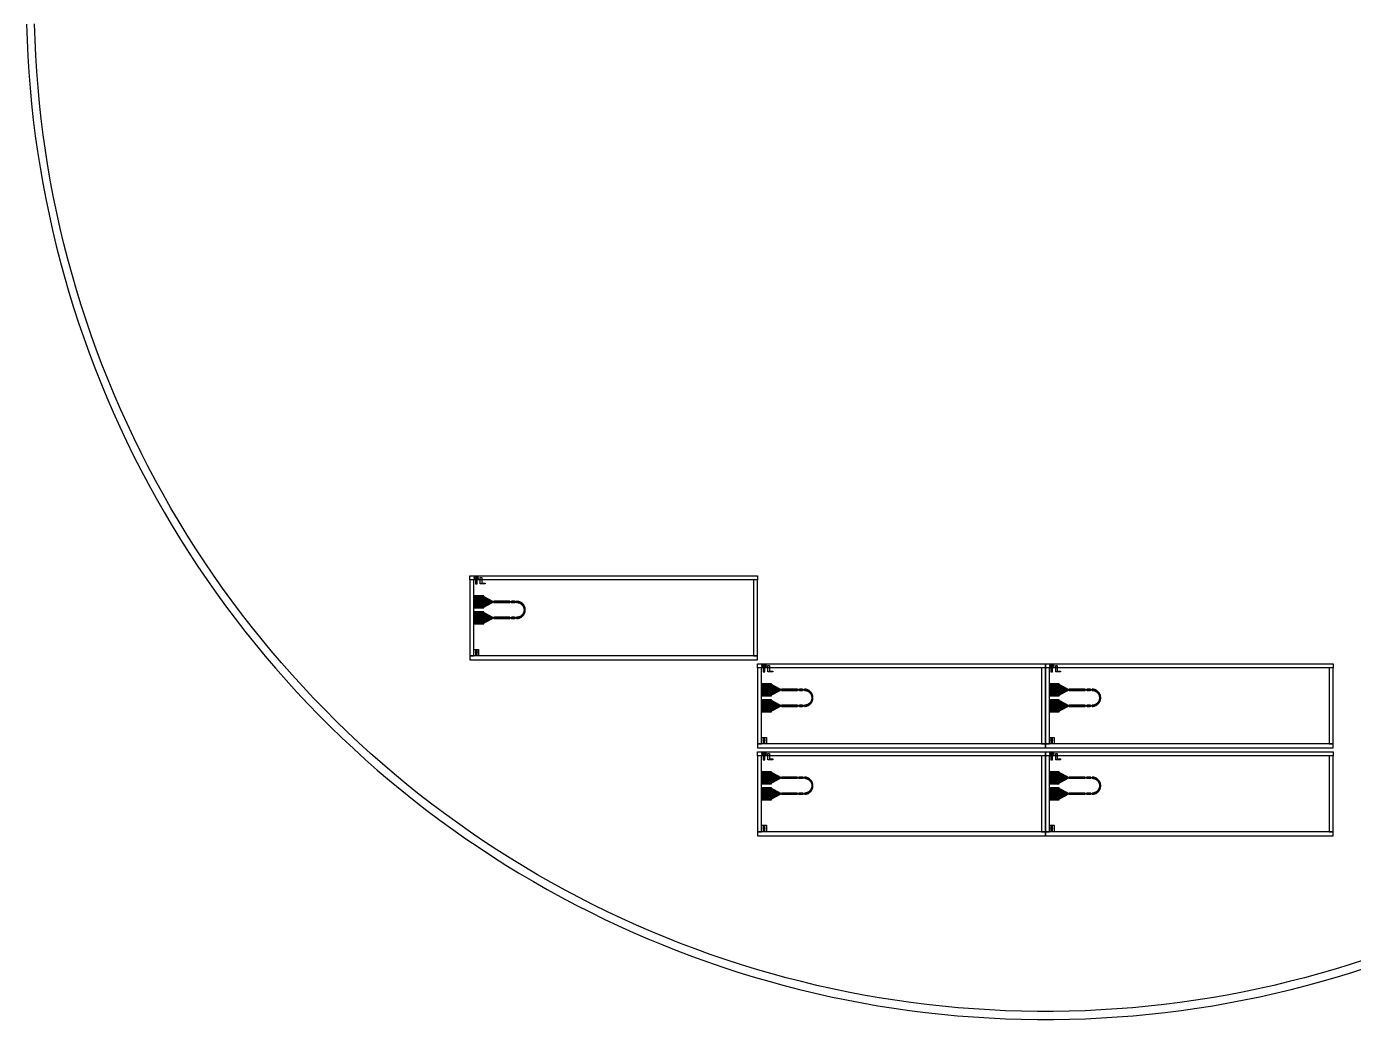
# Model space of a CAD drawing. Extents: x -25499 to 25499, y -25499 to 24195.
# Drawn here: x -25493 to 7710, y -25499 to -652 of the extents above; entities that cross this region are included whole.
import ezdxf

# ---------------------------------------------------------------- set-up
doc = ezdxf.new("R2010")
doc.units = 0
doc.layers.add('GAP', color=1, linetype='continuous')
doc.layers.add('PIN', color=3, linetype='continuous')

# ---------------------------------------------------------------- blocks, each defined once
blk = doc.blocks.new('A')
for points in [[(-100, 2000), (7100, 2000), (7100, 1900), (-100, 1900), (-100, 2000)], [(-100, 0), (0, 0), (0, 1900), (-100, 1900), (-100, 0)], [(7000, 0), (7100, 0), (7100, 1900), (7000, 1900), (7000, 0)], [(-100, -100), (7100, -100), (7100, 0), (-100, 0), (-100, -100)]]:
    blk.add_lwpolyline(points)
blk = doc.blocks.new('AGAP')
for points in [[(75, 1500), (0, 1500), (0, 1200), (75, 1200), (75, 1500)], [(250, 1500), (75, 1500), (75, 1200), (250, 1200), (250, 1500)], [(900, 1365), (500, 1365), (500, 1335), (900, 1335), (900, 1365)], [(1071, 935), (1082, 935), (1094, 936), (1105, 938), (1116, 940), (1128, 943), (1139, 946), (1149, 950), (1160, 954), (1170, 959), (1180, 965), (1190, 971), (1199, 977), (1208, 984), (1217, 992), (1225, 1000), (1233, 1008), (1240, 1017), (1247, 1026), (1253, 1036), (1259, 1046), (1264, 1056), (1269, 1066), (1273, 1077), (1277, 1088), (1280, 1099), (1282, 1110), (1284, 1121), (1285, 1133), (1286, 1144), (1286, 1156), (1285, 1167), (1284, 1179), (1282, 1190), (1280, 1201), (1277, 1212), (1273, 1223), (1269, 1234), (1264, 1244), (1259, 1254), (1253, 1264), (1247, 1274), (1240, 1283), (1233, 1292), (1225, 1300), (1217, 1308), (1208, 1316), (1199, 1323), (1190, 1329), (1180, 1335), (1170, 1341), (1160, 1346), (1149, 1350), (1139, 1354), (1128, 1357), (1116, 1360), (1105, 1362), (1094, 1364), (1082, 1365), (1071, 1365), (1071, 1350), (1082, 1350), (1092, 1349), (1103, 1347), (1113, 1345), (1124, 1343), (1134, 1340), (1144, 1336), (1154, 1332), (1163, 1327), (1173, 1322), (1182, 1317), (1190, 1311), (1199, 1304), (1207, 1297), (1214, 1290), (1222, 1282), (1228, 1274), (1235, 1265), (1241, 1256), (1246, 1247), (1251, 1237), (1255, 1228), (1259, 1218), (1262, 1208), (1265, 1197), (1268, 1187), (1269, 1177), (1270, 1166), (1271, 1155), (1271, 1145), (1270, 1134), (1269, 1123), (1268, 1113), (1265, 1103), (1262, 1092), (1259, 1082), (1255, 1072), (1251, 1063), (1246, 1053), (1241, 1044), (1235, 1035), (1228, 1026), (1222, 1018), (1214, 1010), (1207, 1003), (1199, 996), (1190, 989), (1182, 983), (1173, 978), (1163, 973), (1154, 968), (1144, 964), (1134, 960), (1124, 957), (1113, 955), (1103, 953), (1092, 951), (1082, 950), (1071, 950), (1071, 935)], [(1071, 950), (1082, 950), (1092, 951), (1103, 953), (1113, 955), (1124, 957), (1134, 960), (1144, 964), (1154, 968), (1163, 973), (1173, 978), (1182, 983), (1190, 989), (1199, 996), (1207, 1003), (1214, 1010), (1222, 1018), (1228, 1026), (1235, 1035), (1241, 1044), (1246, 1053), (1251, 1063), (1255, 1072), (1259, 1082), (1262, 1092), (1265, 1103), (1268, 1113), (1269, 1123), (1270, 1134), (1271, 1145), (1271, 1155), (1270, 1166), (1269, 1177), (1268, 1187), (1265, 1197), (1262, 1208), (1259, 1218), (1255, 1228), (1251, 1237), (1246, 1247), (1241, 1256), (1235, 1265), (1228, 1274), (1222, 1282), (1214, 1290), (1207, 1297), (1199, 1304), (1190, 1311), (1182, 1317), (1173, 1322), (1163, 1327), (1154, 1332), (1144, 1336), (1134, 1340), (1124, 1343), (1113, 1345), (1103, 1347), (1092, 1349), (1082, 1350), (1071, 1350), (1071, 1335), (1081, 1335), (1091, 1334), (1100, 1333), (1110, 1331), (1120, 1328), (1129, 1326), (1138, 1322), (1147, 1318), (1156, 1314), (1165, 1309), (1173, 1304), (1181, 1299), (1189, 1292), (1196, 1286), (1204, 1279), (1210, 1272), (1217, 1264), (1222, 1256), (1228, 1248), (1233, 1240), (1237, 1231), (1241, 1222), (1245, 1213), (1248, 1203), (1251, 1194), (1253, 1184), (1254, 1175), (1255, 1165), (1256, 1155), (1256, 1145), (1255, 1135), (1254, 1125), (1253, 1116), (1251, 1106), (1248, 1097), (1245, 1087), (1241, 1078), (1237, 1069), (1233, 1060), (1228, 1052), (1222, 1044), (1217, 1036), (1210, 1028), (1204, 1021), (1196, 1014), (1189, 1008), (1181, 1001), (1173, 996), (1165, 991), (1156, 986), (1147, 982), (1138, 978), (1129, 974), (1120, 972), (1110, 969), (1100, 967), (1091, 966), (1081, 965), (1071, 965), (1071, 950)], [(0, 800), (75, 800), (75, 1100), (0, 1100), (0, 800)], [(75, 800), (250, 800), (250, 1100), (75, 1100), (75, 800)], [(500, 935), (900, 935), (900, 965), (500, 965), (500, 935)]]:
    blk.add_lwpolyline(points)
for points in [[(75, 1500), (0, 1500), (75, 1200), (0, 1200)], [(250, 1500), (75, 1500), (250, 1200), (75, 1200)], [(500, 1350), (250, 1350), (500, 1365), (250, 1500)], [(500, 1350), (250, 1350), (500, 1335), (250, 1200)], [(900, 1365), (500, 1365), (900, 1335), (500, 1335)], [(950, 1350), (900, 1350), (950, 1386), (900, 1365)], [(950, 1350), (900, 1350), (950, 1314), (900, 1335)], [(1021, 1386), (950, 1386), (1021, 1314), (950, 1314)], [(1071, 1350), (1021, 1350), (1071, 1365), (1021, 1386)], [(1071, 1350), (1021, 1350), (1071, 1335), (1021, 1314)], [(1075, 1350), (1076, 1365), (1071, 1350), (1071, 1365)], [(1075, 1335), (1075, 1350), (1071, 1335), (1071, 1350)], [(1079, 1350), (1080, 1365), (1075, 1350), (1076, 1365)], [(1079, 1335), (1079, 1350), (1075, 1335), (1075, 1350)], [(1084, 1350), (1084, 1365), (1079, 1350), (1080, 1365)], [(1083, 1335), (1084, 1350), (1079, 1335), (1079, 1350)], [(1086, 1334), (1088, 1349), (1083, 1335), (1084, 1350)], [(1088, 1349), (1089, 1364), (1084, 1350), (1084, 1365)], [(1090, 1334), (1092, 1349), (1086, 1334), (1088, 1349)], [(1092, 1349), (1093, 1364), (1088, 1349), (1089, 1364)], [(1094, 1334), (1096, 1348), (1090, 1334), (1092, 1349)], [(1096, 1348), (1098, 1363), (1092, 1349), (1093, 1364)], [(1098, 1333), (1100, 1348), (1094, 1334), (1096, 1348)], [(1100, 1348), (1102, 1363), (1096, 1348), (1098, 1363)], [(1102, 1332), (1104, 1347), (1098, 1333), (1100, 1348)], [(1104, 1347), (1107, 1362), (1100, 1348), (1102, 1363)], [(1106, 1332), (1108, 1346), (1102, 1332), (1104, 1347)], [(1108, 1346), (1111, 1361), (1104, 1347), (1107, 1362)], [(1109, 1331), (1113, 1346), (1106, 1332), (1108, 1346)], [(1113, 1346), (1116, 1360), (1108, 1346), (1111, 1361)], [(1113, 1330), (1117, 1345), (1109, 1331), (1113, 1346)], [(1117, 1345), (1120, 1359), (1113, 1346), (1116, 1360)], [(1117, 1329), (1121, 1344), (1113, 1330), (1117, 1345)], [(1121, 1344), (1124, 1358), (1117, 1345), (1120, 1359)], [(1121, 1328), (1125, 1343), (1117, 1329), (1121, 1344)], [(1125, 1343), (1129, 1357), (1121, 1344), (1124, 1358)], [(1124, 1327), (1129, 1341), (1121, 1328), (1125, 1343)], [(1128, 1326), (1133, 1340), (1124, 1327), (1129, 1341)], [(1129, 1341), (1133, 1356), (1125, 1343), (1129, 1357)], [(1132, 1325), (1137, 1339), (1128, 1326), (1133, 1340)], [(1133, 1340), (1137, 1354), (1129, 1341), (1133, 1356)], [(1135, 1323), (1141, 1337), (1132, 1325), (1137, 1339)], [(1137, 1339), (1142, 1353), (1133, 1340), (1137, 1354)], [(1139, 1322), (1145, 1336), (1135, 1323), (1141, 1337)], [(1141, 1337), (1146, 1352), (1137, 1339), (1142, 1353)], [(1143, 1321), (1149, 1334), (1139, 1322), (1145, 1336)], [(1145, 1336), (1150, 1350), (1141, 1337), (1146, 1352)], [(1146, 1319), (1152, 1333), (1143, 1321), (1149, 1334)], [(1149, 1334), (1154, 1348), (1145, 1336), (1150, 1350)], [(1150, 1317), (1156, 1331), (1146, 1319), (1152, 1333)], [(1152, 1333), (1158, 1346), (1149, 1334), (1154, 1348)], [(1153, 1316), (1160, 1329), (1150, 1317), (1156, 1331)], [(1156, 1331), (1163, 1345), (1152, 1333), (1158, 1346)], [(1157, 1314), (1164, 1327), (1153, 1316), (1160, 1329)], [(1160, 1329), (1167, 1343), (1156, 1331), (1163, 1345)], [(1164, 1327), (1171, 1341), (1160, 1329), (1167, 1343)], [(1167, 1325), (1175, 1338), (1164, 1327), (1171, 1341)], [(1171, 1323), (1178, 1336), (1167, 1325), (1175, 1338)], [(1175, 1321), (1182, 1334), (1171, 1323), (1178, 1336)], [(1178, 1319), (1186, 1332), (1175, 1321), (1182, 1334)], [(1182, 1317), (1190, 1329), (1178, 1319), (1186, 1332)], [(1185, 1314), (1194, 1327), (1182, 1317), (1190, 1329)], [(0, 800), (75, 800), (0, 1100), (75, 1100)], [(75, 800), (250, 800), (75, 1100), (250, 1100)], [(250, 950), (500, 950), (250, 1100), (500, 965)], [(1160, 1312), (1167, 1325), (1157, 1314), (1164, 1327)], [(1163, 1310), (1171, 1323), (1160, 1312), (1167, 1325)], [(1167, 1308), (1175, 1321), (1163, 1310), (1171, 1323)], [(1170, 1306), (1178, 1319), (1167, 1308), (1175, 1321)], [(1173, 1304), (1182, 1317), (1170, 1306), (1178, 1319)], [(1177, 1302), (1185, 1314), (1173, 1304), (1182, 1317)], [(1173, 996), (1182, 983), (1177, 998), (1185, 986)], [(1180, 1300), (1189, 1312), (1177, 1302), (1185, 1314)], [(1177, 998), (1185, 986), (1180, 1000), (1189, 988)], [(1183, 1297), (1192, 1309), (1180, 1300), (1189, 1312)], [(1180, 1000), (1189, 988), (1183, 1003), (1192, 991)], [(1186, 1295), (1195, 1307), (1183, 1297), (1192, 1309)], [(1183, 1003), (1192, 991), (1186, 1005), (1195, 993)], [(1189, 1312), (1197, 1324), (1185, 1314), (1194, 1327)], [(1189, 1293), (1198, 1304), (1186, 1295), (1195, 1307)], [(1186, 1005), (1195, 993), (1189, 1007), (1198, 996)], [(1192, 1309), (1201, 1321), (1189, 1312), (1197, 1324)], [(1192, 1290), (1202, 1301), (1189, 1293), (1198, 1304)], [(1189, 1007), (1198, 996), (1192, 1010), (1202, 999)], [(1195, 1307), (1205, 1318), (1192, 1309), (1201, 1321)], [(1195, 1287), (1205, 1299), (1192, 1290), (1202, 1301)], [(1192, 1010), (1202, 999), (1195, 1013), (1205, 1001)], [(1198, 1304), (1208, 1316), (1195, 1307), (1205, 1318)], [(1198, 1285), (1208, 1296), (1195, 1287), (1205, 1299)], [(1195, 1013), (1205, 1001), (1198, 1015), (1208, 1004)], [(1202, 1301), (1211, 1313), (1198, 1304), (1208, 1316)], [(1200, 1282), (1211, 1293), (1198, 1285), (1208, 1296)], [(1198, 1015), (1208, 1004), (1200, 1018), (1211, 1007)], [(1198, 996), (1208, 984), (1202, 999), (1211, 987)], [(1203, 1279), (1214, 1290), (1200, 1282), (1211, 1293)], [(1200, 1018), (1211, 1007), (1203, 1021), (1214, 1010)], [(1205, 1299), (1215, 1310), (1202, 1301), (1211, 1313)], [(1202, 999), (1211, 987), (1205, 1001), (1215, 990)], [(1206, 1277), (1217, 1287), (1203, 1279), (1214, 1290)], [(1203, 1021), (1214, 1010), (1206, 1023), (1217, 1013)], [(1208, 1296), (1218, 1307), (1205, 1299), (1215, 1310)], [(1205, 1001), (1215, 990), (1208, 1004), (1218, 993)], [(1208, 1274), (1220, 1284), (1206, 1277), (1217, 1287)], [(1206, 1023), (1217, 1013), (1208, 1026), (1220, 1016)], [(1211, 1293), (1221, 1304), (1208, 1296), (1218, 1307)], [(1211, 1271), (1222, 1281), (1208, 1274), (1220, 1284)], [(1208, 1026), (1220, 1016), (1211, 1029), (1222, 1019)], [(1208, 1004), (1218, 993), (1211, 1007), (1221, 996)], [(1214, 1290), (1225, 1300), (1211, 1293), (1221, 1304)], [(1214, 1268), (1225, 1277), (1211, 1271), (1222, 1281)], [(1211, 1029), (1222, 1019), (1214, 1032), (1225, 1023)], [(1211, 1007), (1221, 996), (1214, 1010), (1225, 1000)], [(1217, 1287), (1228, 1297), (1214, 1290), (1225, 1300)], [(1216, 1265), (1228, 1274), (1214, 1268), (1225, 1277)], [(1214, 1032), (1225, 1023), (1216, 1035), (1228, 1026)], [(1214, 1010), (1225, 1000), (1217, 1013), (1228, 1003)], [(1218, 1262), (1230, 1271), (1216, 1265), (1228, 1274)], [(1216, 1035), (1228, 1026), (1218, 1038), (1230, 1029)], [(1220, 1284), (1231, 1294), (1217, 1287), (1228, 1297)], [(1217, 1013), (1228, 1003), (1220, 1016), (1231, 1006)], [(1221, 1259), (1233, 1268), (1218, 1262), (1230, 1271)], [(1218, 1038), (1230, 1029), (1221, 1041), (1233, 1032)], [(1222, 1281), (1234, 1290), (1220, 1284), (1231, 1294)], [(1220, 1016), (1231, 1006), (1222, 1019), (1234, 1010)], [(1223, 1256), (1235, 1264), (1221, 1259), (1233, 1268)], [(1221, 1041), (1233, 1032), (1223, 1044), (1235, 1036)], [(1225, 1277), (1237, 1287), (1222, 1281), (1234, 1290)], [(1222, 1019), (1234, 1010), (1225, 1023), (1237, 1013)], [(1225, 1252), (1238, 1261), (1223, 1256), (1235, 1264)], [(1223, 1044), (1235, 1036), (1225, 1048), (1238, 1039)], [(1228, 1274), (1239, 1284), (1225, 1277), (1237, 1287)], [(1227, 1249), (1240, 1257), (1225, 1252), (1238, 1261)], [(1225, 1048), (1238, 1039), (1227, 1051), (1240, 1043)], [(1225, 1023), (1237, 1013), (1228, 1026), (1239, 1016)], [(1229, 1246), (1242, 1254), (1227, 1249), (1240, 1257)], [(1227, 1051), (1240, 1043), (1229, 1054), (1242, 1046)], [(1230, 1271), (1242, 1280), (1228, 1274), (1239, 1284)], [(1228, 1026), (1239, 1016), (1230, 1029), (1242, 1020)], [(1231, 1242), (1244, 1250), (1229, 1246), (1242, 1254)], [(1229, 1054), (1242, 1046), (1231, 1058), (1244, 1050)], [(1233, 1268), (1245, 1276), (1230, 1271), (1242, 1280)], [(1230, 1029), (1242, 1020), (1233, 1032), (1245, 1024)], [(1233, 1239), (1246, 1246), (1231, 1242), (1244, 1250)], [(1231, 1058), (1244, 1050), (1233, 1061), (1246, 1054)], [(1235, 1264), (1248, 1273), (1233, 1268), (1245, 1276)], [(1235, 1236), (1248, 1243), (1233, 1239), (1246, 1246)], [(1233, 1061), (1246, 1054), (1235, 1064), (1248, 1057)], [(1233, 1032), (1245, 1024), (1235, 1036), (1248, 1027)], [(1238, 1261), (1250, 1269), (1235, 1264), (1248, 1273)], [(1237, 1232), (1250, 1239), (1235, 1236), (1248, 1243)], [(1235, 1064), (1248, 1057), (1237, 1068), (1250, 1061)], [(1235, 1036), (1248, 1027), (1238, 1039), (1250, 1031)], [(1238, 1229), (1252, 1235), (1237, 1232), (1250, 1239)], [(1237, 1068), (1250, 1061), (1238, 1071), (1252, 1065)], [(1240, 1257), (1253, 1265), (1238, 1261), (1250, 1269)], [(1240, 1225), (1254, 1231), (1238, 1229), (1252, 1235)], [(1238, 1071), (1252, 1065), (1240, 1075), (1254, 1069)], [(1238, 1039), (1250, 1031), (1240, 1043), (1253, 1035)], [(1242, 1254), (1255, 1261), (1240, 1257), (1253, 1265)], [(1242, 1222), (1255, 1228), (1240, 1225), (1254, 1231)], [(1240, 1075), (1254, 1069), (1242, 1078), (1255, 1072)], [(1240, 1043), (1253, 1035), (1242, 1046), (1255, 1039)], [(1244, 1250), (1257, 1258), (1242, 1254), (1255, 1261)], [(1243, 1218), (1257, 1224), (1242, 1222), (1255, 1228)], [(1242, 1078), (1255, 1072), (1243, 1082), (1257, 1076)], [(1242, 1046), (1255, 1039), (1244, 1050), (1257, 1042)], [(1244, 1214), (1258, 1220), (1243, 1218), (1257, 1224)], [(1243, 1082), (1257, 1076), (1244, 1086), (1258, 1080)], [(1246, 1246), (1259, 1254), (1244, 1250), (1257, 1258)], [(1246, 1211), (1260, 1216), (1244, 1214), (1258, 1220)], [(1244, 1086), (1258, 1080), (1246, 1089), (1260, 1084)], [(1244, 1050), (1257, 1042), (1246, 1054), (1259, 1046)], [(1248, 1243), (1262, 1250), (1246, 1246), (1259, 1254)], [(1247, 1207), (1261, 1212), (1246, 1211), (1260, 1216)], [(1246, 1089), (1260, 1084), (1247, 1093), (1261, 1088)], [(1246, 1054), (1259, 1046), (1248, 1057), (1262, 1050)], [(1248, 1203), (1262, 1208), (1247, 1207), (1261, 1212)], [(1247, 1093), (1261, 1088), (1248, 1097), (1262, 1092)], [(1250, 1239), (1264, 1246), (1248, 1243), (1262, 1250)], [(1249, 1200), (1264, 1204), (1248, 1203), (1262, 1208)], [(1248, 1097), (1262, 1092), (1249, 1100), (1264, 1096)], [(1248, 1057), (1262, 1050), (1250, 1061), (1264, 1054)], [(1250, 1196), (1265, 1200), (1249, 1200), (1264, 1204)], [(1249, 1100), (1264, 1096), (1250, 1104), (1265, 1100)], [(1252, 1235), (1266, 1242), (1250, 1239), (1264, 1246)], [(1251, 1192), (1266, 1196), (1250, 1196), (1265, 1200)], [(1250, 1104), (1265, 1100), (1251, 1108), (1266, 1104)], [(1250, 1061), (1264, 1054), (1252, 1065), (1266, 1058)], [(1252, 1188), (1267, 1192), (1251, 1192), (1266, 1196)], [(1251, 1108), (1266, 1104), (1252, 1112), (1267, 1108)], [(1254, 1231), (1267, 1237), (1252, 1235), (1266, 1242)], [(1253, 1185), (1267, 1187), (1252, 1188), (1267, 1192)], [(1252, 1112), (1267, 1108), (1253, 1115), (1267, 1113)], [(1252, 1065), (1266, 1058), (1254, 1069), (1267, 1063)], [(1253, 1181), (1268, 1183), (1253, 1185), (1267, 1187)], [(1254, 1177), (1269, 1179), (1253, 1181), (1268, 1183)], [(1253, 1119), (1268, 1117), (1254, 1123), (1269, 1121)], [(1253, 1115), (1267, 1113), (1253, 1119), (1268, 1117)], [(1255, 1228), (1269, 1233), (1254, 1231), (1267, 1237)], [(1255, 1173), (1269, 1175), (1254, 1177), (1269, 1179)], [(1254, 1123), (1269, 1121), (1255, 1127), (1269, 1125)], [(1254, 1069), (1267, 1063), (1255, 1072), (1269, 1067)], [(1257, 1224), (1271, 1229), (1255, 1228), (1269, 1233)], [(1255, 1169), (1270, 1171), (1255, 1173), (1269, 1175)], [(1255, 1165), (1270, 1167), (1255, 1169), (1270, 1171)], [(1256, 1162), (1271, 1163), (1255, 1165), (1270, 1167)], [(1255, 1135), (1270, 1133), (1256, 1138), (1271, 1137)], [(1255, 1131), (1270, 1129), (1255, 1135), (1270, 1133)], [(1255, 1127), (1269, 1125), (1255, 1131), (1270, 1129)], [(1255, 1072), (1269, 1067), (1257, 1076), (1271, 1071)], [(1256, 1158), (1271, 1158), (1256, 1162), (1271, 1163)], [(1256, 1154), (1271, 1154), (1256, 1158), (1271, 1158)], [(1256, 1150), (1271, 1150), (1256, 1154), (1271, 1154)], [(1256, 1146), (1271, 1146), (1256, 1150), (1271, 1150)], [(1256, 1142), (1271, 1142), (1256, 1146), (1271, 1146)], [(1256, 1138), (1271, 1137), (1256, 1142), (1271, 1142)], [(1258, 1220), (1273, 1225), (1257, 1224), (1271, 1229)], [(1257, 1076), (1271, 1071), (1258, 1080), (1273, 1075)], [(1260, 1216), (1274, 1221), (1258, 1220), (1273, 1225)], [(1258, 1080), (1273, 1075), (1260, 1084), (1274, 1079)], [(1261, 1212), (1275, 1216), (1260, 1216), (1274, 1221)], [(1260, 1084), (1274, 1079), (1261, 1088), (1275, 1084)], [(1262, 1208), (1277, 1212), (1261, 1212), (1275, 1216)], [(1261, 1088), (1275, 1084), (1262, 1092), (1277, 1088)], [(1264, 1204), (1278, 1208), (1262, 1208), (1277, 1212)], [(1262, 1092), (1277, 1088), (1264, 1096), (1278, 1092)], [(1265, 1200), (1279, 1203), (1264, 1204), (1278, 1208)], [(1264, 1096), (1278, 1092), (1265, 1100), (1279, 1097)], [(1266, 1196), (1280, 1199), (1265, 1200), (1279, 1203)], [(1265, 1100), (1279, 1097), (1266, 1104), (1280, 1101)], [(1267, 1192), (1281, 1195), (1266, 1196), (1280, 1199)], [(1266, 1104), (1280, 1101), (1267, 1108), (1281, 1105)], [(1267, 1187), (1282, 1190), (1267, 1192), (1281, 1195)], [(1268, 1183), (1283, 1186), (1267, 1187), (1282, 1190)], [(1267, 1113), (1282, 1110), (1268, 1117), (1283, 1114)], [(1267, 1108), (1281, 1105), (1267, 1113), (1282, 1110)], [(1269, 1179), (1284, 1181), (1268, 1183), (1283, 1186)], [(1268, 1117), (1283, 1114), (1269, 1121), (1284, 1119)], [(1269, 1175), (1284, 1177), (1269, 1179), (1284, 1181)], [(1270, 1171), (1285, 1172), (1269, 1175), (1284, 1177)], [(1269, 1125), (1284, 1123), (1270, 1129), (1285, 1128)], [(1269, 1121), (1284, 1119), (1269, 1125), (1284, 1123)], [(1270, 1167), (1285, 1168), (1270, 1171), (1285, 1172)], [(1271, 1163), (1286, 1163), (1270, 1167), (1285, 1168)], [(1270, 1133), (1285, 1132), (1271, 1137), (1286, 1137)], [(1270, 1129), (1285, 1128), (1270, 1133), (1285, 1132)], [(1271, 1158), (1286, 1159), (1271, 1163), (1286, 1163)], [(1271, 1154), (1286, 1155), (1271, 1158), (1286, 1159)], [(1271, 1150), (1286, 1150), (1271, 1154), (1286, 1155)], [(1271, 1146), (1286, 1145), (1271, 1150), (1286, 1150)], [(1271, 1142), (1286, 1141), (1271, 1146), (1286, 1145)], [(1271, 1137), (1286, 1137), (1271, 1142), (1286, 1141)], [(250, 950), (500, 950), (250, 800), (500, 935)], [(500, 935), (900, 935), (500, 965), (900, 965)], [(900, 950), (950, 950), (900, 965), (950, 986)], [(900, 950), (950, 950), (900, 935), (950, 914)], [(950, 914), (1021, 914), (950, 986), (1021, 986)], [(1021, 950), (1071, 950), (1021, 986), (1071, 965)], [(1021, 950), (1071, 950), (1021, 914), (1071, 935)], [(1071, 965), (1071, 950), (1075, 965), (1075, 950)], [(1071, 950), (1071, 935), (1075, 950), (1076, 935)], [(1075, 965), (1075, 950), (1079, 965), (1079, 950)], [(1075, 950), (1076, 935), (1079, 950), (1080, 935)], [(1079, 965), (1079, 950), (1083, 965), (1084, 950)], [(1079, 950), (1080, 935), (1084, 950), (1084, 935)], [(1083, 965), (1084, 950), (1086, 966), (1088, 951)], [(1084, 950), (1084, 935), (1088, 951), (1089, 936)], [(1086, 966), (1088, 951), (1090, 966), (1092, 951)], [(1088, 951), (1089, 936), (1092, 951), (1093, 936)], [(1090, 966), (1092, 951), (1094, 966), (1096, 952)], [(1092, 951), (1093, 936), (1096, 952), (1098, 937)], [(1094, 966), (1096, 952), (1098, 967), (1100, 952)], [(1096, 952), (1098, 937), (1100, 952), (1102, 937)], [(1098, 967), (1100, 952), (1102, 968), (1104, 953)], [(1100, 952), (1102, 937), (1104, 953), (1107, 938)], [(1102, 968), (1104, 953), (1106, 968), (1108, 954)], [(1104, 953), (1107, 938), (1108, 954), (1111, 939)], [(1106, 968), (1108, 954), (1109, 969), (1113, 954)], [(1108, 954), (1111, 939), (1113, 954), (1116, 940)], [(1109, 969), (1113, 954), (1113, 970), (1117, 955)], [(1113, 970), (1117, 955), (1117, 971), (1121, 956)], [(1113, 954), (1116, 940), (1117, 955), (1120, 941)], [(1117, 971), (1121, 956), (1121, 972), (1125, 957)], [(1117, 955), (1120, 941), (1121, 956), (1124, 942)], [(1121, 972), (1125, 957), (1124, 973), (1129, 959)], [(1121, 956), (1124, 942), (1125, 957), (1129, 943)], [(1124, 973), (1129, 959), (1128, 974), (1133, 960)], [(1125, 957), (1129, 943), (1129, 959), (1133, 944)], [(1128, 974), (1133, 960), (1132, 975), (1137, 961)], [(1129, 959), (1133, 944), (1133, 960), (1137, 946)], [(1132, 975), (1137, 961), (1135, 977), (1141, 963)], [(1133, 960), (1137, 946), (1137, 961), (1142, 947)], [(1135, 977), (1141, 963), (1139, 978), (1145, 964)], [(1137, 961), (1142, 947), (1141, 963), (1146, 948)], [(1139, 978), (1145, 964), (1143, 979), (1149, 966)], [(1141, 963), (1146, 948), (1145, 964), (1150, 950)], [(1143, 979), (1149, 966), (1146, 981), (1152, 967)], [(1145, 964), (1150, 950), (1149, 966), (1154, 952)], [(1146, 981), (1152, 967), (1150, 983), (1156, 969)], [(1149, 966), (1154, 952), (1152, 967), (1158, 954)], [(1150, 983), (1156, 969), (1153, 984), (1160, 971)], [(1152, 967), (1158, 954), (1156, 969), (1163, 955)], [(1153, 984), (1160, 971), (1157, 986), (1164, 973)], [(1156, 969), (1163, 955), (1160, 971), (1167, 957)], [(1157, 986), (1164, 973), (1160, 988), (1167, 975)], [(1160, 988), (1167, 975), (1163, 990), (1171, 977)], [(1160, 971), (1167, 957), (1164, 973), (1171, 959)], [(1163, 990), (1171, 977), (1167, 992), (1175, 979)], [(1164, 973), (1171, 959), (1167, 975), (1175, 962)], [(1167, 992), (1175, 979), (1170, 994), (1178, 981)], [(1167, 975), (1175, 962), (1171, 977), (1178, 964)], [(1170, 994), (1178, 981), (1173, 996), (1182, 983)], [(1171, 977), (1178, 964), (1175, 979), (1182, 966)], [(1175, 979), (1182, 966), (1178, 981), (1186, 968)], [(1178, 981), (1186, 968), (1182, 983), (1190, 971)], [(1182, 983), (1190, 971), (1185, 986), (1194, 973)], [(1185, 986), (1194, 973), (1189, 988), (1197, 976)], [(1189, 988), (1197, 976), (1192, 991), (1201, 979)], [(1192, 991), (1201, 979), (1195, 993), (1205, 982)], [(1195, 993), (1205, 982), (1198, 996), (1208, 984)]]:
    blk.add_solid(points)
at = {"layer": 'gap'}
for points in [[(40, 1800), (80, 1800), (80, 1940), (120, 1940), (120, 1960), (0, 1960), (0, 1940), (40, 1940), (40, 1800), (40, 1800)], [(160, 1800), (160, 1960), (200, 1960), (200, 1820), (280, 1820), (280, 1800), (160, 1800), (160, 1800)], [(0, 0), (0, 160), (120, 160), (120, 0), (80, 0), (80, 140), (40, 140), (40, 0), (0, 0)], [(40, 80), (40, 100), (80, 100), (80, 80), (40, 80)]]:
    blk.add_lwpolyline(points, dxfattribs=at)
blk = doc.blocks.new('APIN')
for points in [[(250, 1425), (75, 1425), (75, 1275), (250, 1275), (250, 1425)], [(900, 1355), (500, 1355), (500, 1345), (900, 1345), (900, 1355)], [(1071, 945), (1082, 945), (1093, 946), (1104, 948), (1114, 950), (1125, 952), (1135, 955), (1146, 959), (1156, 963), (1166, 968), (1175, 973), (1184, 979), (1193, 985), (1202, 992), (1210, 999), (1218, 1007), (1225, 1015), (1232, 1023), (1239, 1032), (1245, 1041), (1250, 1051), (1255, 1060), (1260, 1070), (1264, 1080), (1267, 1091), (1270, 1101), (1272, 1112), (1274, 1123), (1275, 1134), (1276, 1145), (1276, 1155), (1275, 1166), (1274, 1177), (1272, 1188), (1270, 1199), (1267, 1209), (1264, 1220), (1260, 1230), (1255, 1240), (1250, 1249), (1245, 1259), (1239, 1268), (1232, 1277), (1225, 1285), (1218, 1293), (1210, 1301), (1202, 1308), (1193, 1315), (1184, 1321), (1175, 1327), (1166, 1332), (1156, 1337), (1146, 1341), (1135, 1345), (1125, 1348), (1114, 1350), (1104, 1352), (1093, 1354), (1082, 1355), (1071, 1355), (1071, 1350), (1082, 1350), (1092, 1349), (1103, 1347), (1113, 1345), (1124, 1343), (1134, 1340), (1144, 1336), (1154, 1332), (1163, 1327), (1173, 1322), (1182, 1317), (1190, 1311), (1199, 1304), (1207, 1297), (1214, 1290), (1222, 1282), (1228, 1274), (1235, 1265), (1241, 1256), (1246, 1247), (1251, 1237), (1255, 1228), (1259, 1218), (1262, 1208), (1265, 1197), (1268, 1187), (1269, 1177), (1270, 1166), (1271, 1155), (1271, 1145), (1270, 1134), (1269, 1123), (1268, 1113), (1265, 1103), (1262, 1092), (1259, 1082), (1255, 1072), (1251, 1063), (1246, 1053), (1241, 1044), (1235, 1035), (1228, 1026), (1222, 1018), (1214, 1010), (1207, 1003), (1199, 996), (1190, 989), (1182, 983), (1173, 978), (1163, 973), (1154, 968), (1144, 964), (1134, 960), (1124, 957), (1113, 955), (1103, 953), (1092, 951), (1082, 950), (1071, 950), (1071, 945)], [(1071, 950), (1082, 950), (1092, 951), (1103, 953), (1113, 955), (1124, 957), (1134, 960), (1144, 964), (1154, 968), (1163, 973), (1173, 978), (1182, 983), (1190, 989), (1199, 996), (1207, 1003), (1214, 1010), (1222, 1018), (1228, 1026), (1235, 1035), (1241, 1044), (1246, 1053), (1251, 1063), (1255, 1072), (1259, 1082), (1262, 1092), (1265, 1103), (1268, 1113), (1269, 1123), (1270, 1134), (1271, 1145), (1271, 1155), (1270, 1166), (1269, 1177), (1268, 1187), (1265, 1197), (1262, 1208), (1259, 1218), (1255, 1228), (1251, 1237), (1246, 1247), (1241, 1256), (1235, 1265), (1228, 1274), (1222, 1282), (1214, 1290), (1207, 1297), (1199, 1304), (1190, 1311), (1182, 1317), (1173, 1322), (1163, 1327), (1154, 1332), (1144, 1336), (1134, 1340), (1124, 1343), (1113, 1345), (1103, 1347), (1092, 1349), (1082, 1350), (1071, 1350), (1071, 1345), (1081, 1345), (1092, 1344), (1102, 1343), (1112, 1341), (1122, 1338), (1132, 1335), (1142, 1332), (1152, 1328), (1161, 1323), (1170, 1318), (1179, 1312), (1187, 1307), (1195, 1300), (1203, 1293), (1211, 1286), (1218, 1278), (1224, 1270), (1231, 1262), (1236, 1253), (1242, 1244), (1246, 1235), (1251, 1226), (1254, 1216), (1258, 1206), (1260, 1196), (1263, 1186), (1264, 1176), (1265, 1166), (1266, 1155), (1266, 1145), (1265, 1134), (1264, 1124), (1263, 1114), (1260, 1104), (1258, 1094), (1254, 1084), (1251, 1074), (1246, 1065), (1242, 1056), (1236, 1047), (1231, 1038), (1224, 1030), (1218, 1022), (1211, 1014), (1203, 1007), (1195, 1000), (1187, 993), (1179, 988), (1170, 982), (1161, 977), (1152, 972), (1142, 968), (1132, 965), (1122, 962), (1112, 959), (1102, 957), (1092, 956), (1081, 955), (1071, 955), (1071, 950)], [(75, 875), (250, 875), (250, 1025), (75, 1025), (75, 875)], [(500, 945), (900, 945), (900, 955), (500, 955), (500, 945)]]:
    blk.add_lwpolyline(points)
for points in [[(250, 1425), (75, 1425), (250, 1275), (75, 1275)], [(500, 1350), (250, 1350), (500, 1355), (250, 1425)], [(500, 1350), (250, 1350), (500, 1345), (250, 1275)], [(900, 1355), (500, 1355), (900, 1345), (500, 1345)], [(950, 1350), (900, 1350), (950, 1362), (900, 1355)], [(950, 1350), (900, 1350), (950, 1338), (900, 1345)], [(1017, 1362), (1017, 1359), (950, 1362), (950, 1359)], [(1017, 1348), (1017, 1345), (950, 1348), (950, 1345)], [(1021, 1355), (1021, 1352), (954, 1355), (954, 1352)], [(1021, 1341), (1021, 1338), (954, 1341), (954, 1338)], [(1071, 1350), (1021, 1350), (1071, 1355), (1021, 1362)], [(1071, 1350), (1021, 1350), (1071, 1345), (1021, 1338)], [(1075, 1350), (1075, 1355), (1071, 1350), (1071, 1355)], [(1075, 1345), (1075, 1350), (1071, 1345), (1071, 1350)], [(1079, 1350), (1080, 1355), (1075, 1350), (1075, 1355)], [(1079, 1345), (1079, 1350), (1075, 1345), (1075, 1350)], [(1084, 1350), (1084, 1355), (1079, 1350), (1080, 1355)], [(1083, 1345), (1084, 1350), (1079, 1345), (1079, 1350)], [(1087, 1344), (1088, 1349), (1083, 1345), (1084, 1350)], [(1088, 1349), (1088, 1354), (1084, 1350), (1084, 1355)], [(1091, 1344), (1092, 1349), (1087, 1344), (1088, 1349)], [(1092, 1349), (1092, 1354), (1088, 1349), (1088, 1354)], [(1095, 1343), (1096, 1348), (1091, 1344), (1092, 1349)], [(1096, 1348), (1097, 1353), (1092, 1349), (1092, 1354)], [(1099, 1343), (1100, 1348), (1095, 1343), (1096, 1348)], [(1100, 1348), (1101, 1353), (1096, 1348), (1097, 1353)], [(1104, 1342), (1104, 1347), (1099, 1343), (1100, 1348)], [(1104, 1347), (1105, 1352), (1100, 1348), (1101, 1353)], [(1108, 1346), (1109, 1351), (1104, 1347), (1105, 1352)], [(1108, 1342), (1108, 1346), (1104, 1342), (1104, 1347)], [(1113, 1346), (1114, 1351), (1108, 1346), (1109, 1351)], [(1112, 1341), (1113, 1346), (1108, 1342), (1108, 1346)], [(1116, 1340), (1117, 1345), (1112, 1341), (1113, 1346)], [(1117, 1345), (1118, 1350), (1113, 1346), (1114, 1351)], [(1119, 1339), (1121, 1344), (1116, 1340), (1117, 1345)], [(1121, 1344), (1122, 1349), (1117, 1345), (1118, 1350)], [(1123, 1338), (1125, 1343), (1119, 1339), (1121, 1344)], [(1125, 1343), (1126, 1347), (1121, 1344), (1122, 1349)], [(1127, 1337), (1129, 1341), (1123, 1338), (1125, 1343)], [(1129, 1341), (1130, 1346), (1125, 1343), (1126, 1347)], [(1131, 1335), (1133, 1340), (1127, 1337), (1129, 1341)], [(1133, 1340), (1134, 1345), (1129, 1341), (1130, 1346)], [(1135, 1334), (1137, 1339), (1131, 1335), (1133, 1340)], [(1137, 1339), (1138, 1344), (1133, 1340), (1134, 1345)], [(1139, 1333), (1141, 1337), (1135, 1334), (1137, 1339)], [(1141, 1337), (1142, 1342), (1137, 1339), (1138, 1344)], [(1143, 1331), (1145, 1336), (1139, 1333), (1141, 1337)], [(1145, 1336), (1146, 1341), (1141, 1337), (1142, 1342)], [(1147, 1330), (1149, 1334), (1143, 1331), (1145, 1336)], [(1149, 1334), (1150, 1339), (1145, 1336), (1146, 1341)], [(1150, 1328), (1152, 1333), (1147, 1330), (1149, 1334)], [(1152, 1333), (1154, 1337), (1149, 1334), (1150, 1339)], [(1154, 1326), (1156, 1331), (1150, 1328), (1152, 1333)], [(1156, 1331), (1158, 1335), (1152, 1333), (1154, 1337)], [(1158, 1325), (1160, 1329), (1154, 1326), (1156, 1331)], [(1160, 1329), (1162, 1334), (1156, 1331), (1158, 1335)], [(1161, 1323), (1164, 1327), (1158, 1325), (1160, 1329)], [(1164, 1327), (1166, 1332), (1160, 1329), (1162, 1334)], [(1167, 1325), (1170, 1330), (1164, 1327), (1166, 1332)], [(1171, 1323), (1174, 1328), (1167, 1325), (1170, 1330)], [(75, 875), (250, 875), (75, 1025), (250, 1025)], [(250, 950), (500, 950), (250, 1025), (500, 955)], [(1165, 1321), (1167, 1325), (1161, 1323), (1164, 1327)], [(1168, 1319), (1171, 1323), (1165, 1321), (1167, 1325)], [(1172, 1317), (1175, 1321), (1168, 1319), (1171, 1323)], [(1175, 1321), (1177, 1325), (1171, 1323), (1174, 1328)], [(1175, 1315), (1178, 1319), (1172, 1317), (1175, 1321)], [(1178, 1319), (1181, 1323), (1175, 1321), (1177, 1325)], [(1179, 1312), (1182, 1317), (1175, 1315), (1178, 1319)], [(1182, 1317), (1184, 1321), (1178, 1319), (1181, 1323)], [(1182, 1310), (1185, 1314), (1179, 1312), (1182, 1317)], [(1185, 1314), (1188, 1318), (1182, 1317), (1184, 1321)], [(1186, 1308), (1189, 1312), (1182, 1310), (1185, 1314)], [(1189, 1312), (1191, 1316), (1185, 1314), (1188, 1318)], [(1189, 1305), (1192, 1309), (1186, 1308), (1189, 1312)], [(1192, 1309), (1195, 1313), (1189, 1312), (1191, 1316)], [(1192, 1303), (1195, 1307), (1189, 1305), (1192, 1309)], [(1189, 995), (1192, 991), (1192, 997), (1195, 993)], [(1195, 1307), (1198, 1311), (1192, 1309), (1195, 1313)], [(1195, 1300), (1198, 1304), (1192, 1303), (1195, 1307)], [(1192, 997), (1195, 993), (1195, 1000), (1198, 996)], [(1198, 1304), (1202, 1308), (1195, 1307), (1198, 1311)], [(1198, 1298), (1202, 1301), (1195, 1300), (1198, 1304)], [(1195, 1000), (1198, 996), (1198, 1002), (1202, 999)], [(1202, 1301), (1205, 1305), (1198, 1304), (1202, 1308)], [(1201, 1295), (1205, 1299), (1198, 1298), (1202, 1301)], [(1198, 1002), (1202, 999), (1201, 1005), (1205, 1001)], [(1198, 996), (1202, 992), (1202, 999), (1205, 995)], [(1204, 1292), (1208, 1296), (1201, 1295), (1205, 1299)], [(1201, 1005), (1205, 1001), (1204, 1008), (1208, 1004)], [(1205, 1299), (1208, 1302), (1202, 1301), (1205, 1305)], [(1202, 999), (1205, 995), (1205, 1001), (1208, 998)], [(1207, 1289), (1211, 1293), (1204, 1292), (1208, 1296)], [(1204, 1008), (1208, 1004), (1207, 1011), (1211, 1007)], [(1208, 1296), (1211, 1299), (1205, 1299), (1208, 1302)], [(1205, 1001), (1208, 998), (1208, 1004), (1211, 1001)], [(1210, 1286), (1214, 1290), (1207, 1289), (1211, 1293)], [(1207, 1011), (1211, 1007), (1210, 1014), (1214, 1010)], [(1211, 1293), (1214, 1296), (1208, 1296), (1211, 1299)], [(1208, 1004), (1211, 1001), (1211, 1007), (1214, 1004)], [(1213, 1283), (1217, 1287), (1210, 1286), (1214, 1290)], [(1210, 1014), (1214, 1010), (1213, 1017), (1217, 1013)], [(1214, 1290), (1217, 1293), (1211, 1293), (1214, 1296)], [(1211, 1007), (1214, 1004), (1214, 1010), (1217, 1007)], [(1216, 1280), (1220, 1284), (1213, 1283), (1217, 1287)], [(1213, 1017), (1217, 1013), (1216, 1020), (1220, 1016)], [(1217, 1287), (1220, 1290), (1214, 1290), (1217, 1293)], [(1214, 1010), (1217, 1007), (1217, 1013), (1220, 1010)], [(1219, 1277), (1222, 1281), (1216, 1280), (1220, 1284)], [(1216, 1020), (1220, 1016), (1219, 1023), (1222, 1019)], [(1220, 1284), (1223, 1287), (1217, 1287), (1220, 1290)], [(1217, 1013), (1220, 1010), (1220, 1016), (1223, 1013)], [(1221, 1274), (1225, 1277), (1219, 1277), (1222, 1281)], [(1219, 1023), (1222, 1019), (1221, 1026), (1225, 1023)], [(1222, 1281), (1226, 1284), (1220, 1284), (1223, 1287)], [(1220, 1016), (1223, 1013), (1222, 1019), (1226, 1016)], [(1224, 1271), (1228, 1274), (1221, 1274), (1225, 1277)], [(1221, 1026), (1225, 1023), (1224, 1029), (1228, 1026)], [(1225, 1277), (1229, 1281), (1222, 1281), (1226, 1284)], [(1222, 1019), (1226, 1016), (1225, 1023), (1229, 1019)], [(1226, 1268), (1230, 1271), (1224, 1271), (1228, 1274)], [(1224, 1029), (1228, 1026), (1226, 1032), (1230, 1029)], [(1228, 1274), (1232, 1277), (1225, 1277), (1229, 1281)], [(1225, 1023), (1229, 1019), (1228, 1026), (1232, 1023)], [(1229, 1265), (1233, 1268), (1226, 1268), (1230, 1271)], [(1226, 1032), (1230, 1029), (1229, 1035), (1233, 1032)], [(1230, 1271), (1234, 1274), (1228, 1274), (1232, 1277)], [(1228, 1026), (1232, 1023), (1230, 1029), (1234, 1026)], [(1231, 1261), (1235, 1264), (1229, 1265), (1233, 1268)], [(1229, 1035), (1233, 1032), (1231, 1039), (1235, 1036)], [(1233, 1268), (1237, 1270), (1230, 1271), (1234, 1274)], [(1230, 1029), (1234, 1026), (1233, 1032), (1237, 1030)], [(1233, 1258), (1238, 1261), (1231, 1261), (1235, 1264)], [(1231, 1039), (1235, 1036), (1233, 1042), (1238, 1039)], [(1235, 1264), (1239, 1267), (1233, 1268), (1237, 1270)], [(1236, 1254), (1240, 1257), (1233, 1258), (1238, 1261)], [(1233, 1042), (1238, 1039), (1236, 1046), (1240, 1043)], [(1233, 1032), (1237, 1030), (1235, 1036), (1239, 1033)], [(1238, 1261), (1242, 1263), (1235, 1264), (1239, 1267)], [(1235, 1036), (1239, 1033), (1238, 1039), (1242, 1037)], [(1238, 1251), (1242, 1254), (1236, 1254), (1240, 1257)], [(1236, 1046), (1240, 1043), (1238, 1049), (1242, 1046)], [(1240, 1257), (1244, 1260), (1238, 1261), (1242, 1263)], [(1240, 1247), (1244, 1250), (1238, 1251), (1242, 1254)], [(1238, 1049), (1242, 1046), (1240, 1052), (1244, 1050)], [(1238, 1039), (1242, 1037), (1240, 1043), (1244, 1040)], [(1242, 1254), (1246, 1256), (1240, 1257), (1244, 1260)], [(1242, 1244), (1246, 1246), (1240, 1247), (1244, 1250)], [(1240, 1052), (1244, 1050), (1242, 1056), (1246, 1054)], [(1240, 1043), (1244, 1040), (1242, 1046), (1246, 1044)], [(1244, 1250), (1249, 1252), (1242, 1254), (1246, 1256)], [(1244, 1240), (1248, 1243), (1242, 1244), (1246, 1246)], [(1242, 1056), (1246, 1054), (1244, 1060), (1248, 1057)], [(1242, 1046), (1246, 1044), (1244, 1050), (1249, 1048)], [(1246, 1246), (1251, 1249), (1244, 1250), (1249, 1252)], [(1246, 1237), (1250, 1239), (1244, 1240), (1248, 1243)], [(1244, 1060), (1248, 1057), (1246, 1063), (1250, 1061)], [(1244, 1050), (1249, 1048), (1246, 1054), (1251, 1051)], [(1248, 1243), (1253, 1245), (1246, 1246), (1251, 1249)], [(1247, 1233), (1252, 1235), (1246, 1237), (1250, 1239)], [(1246, 1063), (1250, 1061), (1247, 1067), (1252, 1065)], [(1246, 1054), (1251, 1051), (1248, 1057), (1253, 1055)], [(1249, 1229), (1254, 1231), (1247, 1233), (1252, 1235)], [(1247, 1067), (1252, 1065), (1249, 1071), (1254, 1069)], [(1250, 1239), (1255, 1241), (1248, 1243), (1253, 1245)], [(1248, 1057), (1253, 1055), (1250, 1061), (1255, 1059)], [(1251, 1226), (1255, 1228), (1249, 1229), (1254, 1231)], [(1249, 1071), (1254, 1069), (1251, 1074), (1255, 1072)], [(1252, 1235), (1256, 1237), (1250, 1239), (1255, 1241)], [(1250, 1061), (1255, 1059), (1252, 1065), (1256, 1063)], [(1252, 1222), (1257, 1224), (1251, 1226), (1255, 1228)], [(1251, 1074), (1255, 1072), (1252, 1078), (1257, 1076)], [(1254, 1231), (1258, 1233), (1252, 1235), (1256, 1237)], [(1254, 1218), (1258, 1220), (1252, 1222), (1257, 1224)], [(1252, 1078), (1257, 1076), (1254, 1082), (1258, 1080)], [(1252, 1065), (1256, 1063), (1254, 1069), (1258, 1067)], [(1255, 1228), (1260, 1229), (1254, 1231), (1258, 1233)], [(1255, 1214), (1260, 1216), (1254, 1218), (1258, 1220)], [(1254, 1082), (1258, 1080), (1255, 1086), (1260, 1084)], [(1254, 1069), (1258, 1067), (1255, 1072), (1260, 1071)], [(1257, 1224), (1262, 1225), (1255, 1228), (1260, 1229)], [(1256, 1210), (1261, 1212), (1255, 1214), (1260, 1216)], [(1255, 1086), (1260, 1084), (1256, 1090), (1261, 1088)], [(1255, 1072), (1260, 1071), (1257, 1076), (1262, 1075)], [(1258, 1206), (1262, 1208), (1256, 1210), (1261, 1212)], [(1256, 1090), (1261, 1088), (1258, 1094), (1262, 1092)], [(1258, 1220), (1263, 1221), (1257, 1224), (1262, 1225)], [(1257, 1076), (1262, 1075), (1258, 1080), (1263, 1079)], [(1260, 1216), (1265, 1217), (1258, 1220), (1263, 1221)], [(1259, 1202), (1264, 1204), (1258, 1206), (1262, 1208)], [(1258, 1094), (1262, 1092), (1259, 1098), (1264, 1096)], [(1258, 1080), (1263, 1079), (1260, 1084), (1265, 1083)], [(1260, 1198), (1265, 1200), (1259, 1202), (1264, 1204)], [(1259, 1098), (1264, 1096), (1260, 1102), (1265, 1100)], [(1261, 1212), (1266, 1213), (1260, 1216), (1265, 1217)], [(1261, 1195), (1266, 1196), (1260, 1198), (1265, 1200)], [(1260, 1102), (1265, 1100), (1261, 1105), (1266, 1104)], [(1260, 1084), (1265, 1083), (1261, 1088), (1266, 1087)], [(1262, 1208), (1267, 1209), (1261, 1212), (1266, 1213)], [(1262, 1191), (1267, 1192), (1261, 1195), (1266, 1196)], [(1261, 1105), (1266, 1104), (1262, 1109), (1267, 1108)], [(1261, 1088), (1266, 1087), (1262, 1092), (1267, 1091)], [(1264, 1204), (1268, 1205), (1262, 1208), (1267, 1209)], [(1263, 1187), (1267, 1187), (1262, 1191), (1267, 1192)], [(1262, 1109), (1267, 1108), (1263, 1113), (1267, 1113)], [(1262, 1092), (1267, 1091), (1264, 1096), (1268, 1095)], [(1263, 1183), (1268, 1183), (1263, 1187), (1267, 1187)], [(1264, 1178), (1269, 1179), (1263, 1183), (1268, 1183)], [(1263, 1117), (1268, 1117), (1264, 1122), (1269, 1121)], [(1263, 1113), (1267, 1113), (1263, 1117), (1268, 1117)], [(1265, 1200), (1270, 1201), (1264, 1204), (1268, 1205)], [(1264, 1174), (1269, 1175), (1264, 1178), (1269, 1179)], [(1265, 1170), (1270, 1171), (1264, 1174), (1269, 1175)], [(1264, 1126), (1269, 1125), (1265, 1130), (1270, 1129)], [(1264, 1122), (1269, 1121), (1264, 1126), (1269, 1125)], [(1264, 1096), (1268, 1095), (1265, 1100), (1270, 1099)], [(1266, 1196), (1271, 1197), (1265, 1200), (1270, 1201)], [(1265, 1166), (1270, 1167), (1265, 1170), (1270, 1171)], [(1266, 1162), (1271, 1163), (1265, 1166), (1270, 1167)], [(1265, 1134), (1270, 1133), (1266, 1138), (1271, 1137)], [(1265, 1130), (1270, 1129), (1265, 1134), (1270, 1133)], [(1265, 1100), (1270, 1099), (1266, 1104), (1271, 1103)], [(1267, 1192), (1272, 1193), (1266, 1196), (1271, 1197)], [(1266, 1158), (1271, 1158), (1266, 1162), (1271, 1163)], [(1266, 1154), (1271, 1154), (1266, 1158), (1271, 1158)], [(1266, 1150), (1271, 1150), (1266, 1154), (1271, 1154)], [(1266, 1146), (1271, 1146), (1266, 1150), (1271, 1150)], [(1266, 1142), (1271, 1142), (1266, 1146), (1271, 1146)], [(1266, 1138), (1271, 1137), (1266, 1142), (1271, 1142)], [(1266, 1104), (1271, 1103), (1267, 1108), (1272, 1107)], [(1267, 1187), (1272, 1188), (1267, 1192), (1272, 1193)], [(1268, 1183), (1273, 1184), (1267, 1187), (1272, 1188)], [(1267, 1113), (1272, 1112), (1268, 1117), (1273, 1116)], [(1267, 1108), (1272, 1107), (1267, 1113), (1272, 1112)], [(1269, 1179), (1274, 1180), (1268, 1183), (1273, 1184)], [(1268, 1117), (1273, 1116), (1269, 1121), (1274, 1120)], [(1269, 1175), (1274, 1176), (1269, 1179), (1274, 1180)], [(1270, 1171), (1275, 1171), (1269, 1175), (1274, 1176)], [(1269, 1125), (1274, 1124), (1270, 1129), (1275, 1129)], [(1269, 1121), (1274, 1120), (1269, 1125), (1274, 1124)], [(1270, 1167), (1275, 1167), (1270, 1171), (1275, 1171)], [(1271, 1163), (1276, 1163), (1270, 1167), (1275, 1167)], [(1270, 1133), (1275, 1133), (1271, 1137), (1276, 1137)], [(1270, 1129), (1275, 1129), (1270, 1133), (1275, 1133)], [(1271, 1158), (1276, 1159), (1271, 1163), (1276, 1163)], [(1271, 1154), (1276, 1154), (1271, 1158), (1276, 1159)], [(1271, 1150), (1276, 1150), (1271, 1154), (1276, 1154)], [(1271, 1146), (1276, 1146), (1271, 1150), (1276, 1150)], [(1271, 1142), (1276, 1141), (1271, 1146), (1276, 1146)], [(1271, 1137), (1276, 1137), (1271, 1142), (1276, 1141)], [(250, 950), (500, 950), (250, 875), (500, 945)], [(500, 945), (900, 945), (500, 955), (900, 955)], [(900, 950), (950, 950), (900, 955), (950, 962)], [(900, 950), (950, 950), (900, 945), (950, 938)], [(950, 959), (950, 962), (1017, 959), (1017, 962)], [(950, 945), (950, 948), (1017, 945), (1017, 948)], [(954, 952), (954, 955), (1021, 952), (1021, 955)], [(954, 938), (954, 941), (1021, 938), (1021, 941)], [(1021, 950), (1071, 950), (1021, 962), (1071, 955)], [(1021, 950), (1071, 950), (1021, 938), (1071, 945)], [(1071, 955), (1071, 950), (1075, 955), (1075, 950)], [(1071, 950), (1071, 945), (1075, 950), (1075, 945)], [(1075, 955), (1075, 950), (1079, 955), (1079, 950)], [(1075, 950), (1075, 945), (1079, 950), (1080, 945)], [(1079, 955), (1079, 950), (1083, 955), (1084, 950)], [(1079, 950), (1080, 945), (1084, 950), (1084, 945)], [(1083, 955), (1084, 950), (1087, 956), (1088, 951)], [(1084, 950), (1084, 945), (1088, 951), (1088, 946)], [(1087, 956), (1088, 951), (1091, 956), (1092, 951)], [(1088, 951), (1088, 946), (1092, 951), (1092, 946)], [(1091, 956), (1092, 951), (1095, 957), (1096, 952)], [(1092, 951), (1092, 946), (1096, 952), (1097, 947)], [(1095, 957), (1096, 952), (1099, 957), (1100, 952)], [(1096, 952), (1097, 947), (1100, 952), (1101, 947)], [(1099, 957), (1100, 952), (1104, 958), (1104, 953)], [(1100, 952), (1101, 947), (1104, 953), (1105, 948)], [(1104, 958), (1104, 953), (1108, 958), (1108, 954)], [(1104, 953), (1105, 948), (1108, 954), (1109, 949)], [(1108, 958), (1108, 954), (1112, 959), (1113, 954)], [(1108, 954), (1109, 949), (1113, 954), (1114, 949)], [(1112, 959), (1113, 954), (1116, 960), (1117, 955)], [(1113, 954), (1114, 949), (1117, 955), (1118, 950)], [(1116, 960), (1117, 955), (1119, 961), (1121, 956)], [(1117, 955), (1118, 950), (1121, 956), (1122, 951)], [(1119, 961), (1121, 956), (1123, 962), (1125, 957)], [(1121, 956), (1122, 951), (1125, 957), (1126, 953)], [(1123, 962), (1125, 957), (1127, 963), (1129, 959)], [(1125, 957), (1126, 953), (1129, 959), (1130, 954)], [(1127, 963), (1129, 959), (1131, 965), (1133, 960)], [(1129, 959), (1130, 954), (1133, 960), (1134, 955)], [(1131, 965), (1133, 960), (1135, 966), (1137, 961)], [(1133, 960), (1134, 955), (1137, 961), (1138, 956)], [(1135, 966), (1137, 961), (1139, 967), (1141, 963)], [(1137, 961), (1138, 956), (1141, 963), (1142, 958)], [(1139, 967), (1141, 963), (1143, 969), (1145, 964)], [(1141, 963), (1142, 958), (1145, 964), (1146, 959)], [(1143, 969), (1145, 964), (1147, 970), (1149, 966)], [(1145, 964), (1146, 959), (1149, 966), (1150, 961)], [(1147, 970), (1149, 966), (1150, 972), (1152, 967)], [(1149, 966), (1150, 961), (1152, 967), (1154, 963)], [(1150, 972), (1152, 967), (1154, 974), (1156, 969)], [(1152, 967), (1154, 963), (1156, 969), (1158, 965)], [(1154, 974), (1156, 969), (1158, 975), (1160, 971)], [(1156, 969), (1158, 965), (1160, 971), (1162, 966)], [(1158, 975), (1160, 971), (1161, 977), (1164, 973)], [(1160, 971), (1162, 966), (1164, 973), (1166, 968)], [(1161, 977), (1164, 973), (1165, 979), (1167, 975)], [(1164, 973), (1166, 968), (1167, 975), (1170, 970)], [(1165, 979), (1167, 975), (1168, 981), (1171, 977)], [(1167, 975), (1170, 970), (1171, 977), (1174, 972)], [(1168, 981), (1171, 977), (1172, 983), (1175, 979)], [(1171, 977), (1174, 972), (1175, 979), (1177, 975)], [(1172, 983), (1175, 979), (1175, 985), (1178, 981)], [(1175, 985), (1178, 981), (1179, 988), (1182, 983)], [(1175, 979), (1177, 975), (1178, 981), (1181, 977)], [(1178, 981), (1181, 977), (1182, 983), (1184, 979)], [(1179, 988), (1182, 983), (1182, 990), (1185, 986)], [(1182, 990), (1185, 986), (1186, 992), (1189, 988)], [(1182, 983), (1184, 979), (1185, 986), (1188, 982)], [(1185, 986), (1188, 982), (1189, 988), (1191, 984)], [(1186, 992), (1189, 988), (1189, 995), (1192, 991)], [(1189, 988), (1191, 984), (1192, 991), (1195, 987)], [(1192, 991), (1195, 987), (1195, 993), (1198, 989)], [(1195, 993), (1198, 989), (1198, 996), (1202, 992)]]:
    blk.add_solid(points)

msp = doc.modelspace()

# ---------------------------------------------------------------- linework, layer by layer
for points in [[(-25493, -591), (-25481, -992), (-25462, -1392), (-25437, -1792), (-25406, -2191), (-25368, -2590), (-25324, -2988), (-25274, -3386), (-25218, -3782), (-25155, -4178), (-25087, -4573), (-25012, -4966), (-24931, -5359), (-24843, -5750), (-24750, -6139), (-24650, -6527), (-24545, -6914), (-24433, -7299), (-24315, -7682), (-24192, -8063), (-24062, -8442), (-23927, -8819), (-23785, -9194), (-23638, -9566), (-23484, -9936), (-23325, -10304), (-23161, -10669), (-22990, -11032), (-22814, -11392), (-22632, -11749), (-22445, -12103), (-22252, -12454), (-22053, -12802), (-21850, -13147), (-21640, -13489), (-21426, -13827), (-21206, -14162), (-20981, -14493), (-20750, -14821), (-20515, -15145), (-20275, -15466), (-20029, -15782), (-19779, -16095), (-19523, -16404), (-19263, -16709), (-18998, -17009), (-18729, -17306), (-18455, -17598), (-18176, -17886), (-17893, -18169), (-17605, -18448), (-17313, -18722), (-17017, -18992), (-16716, -19257), (-16411, -19517), (-16103, -19772), (-15790, -20023), (-15474, -20269), (-15153, -20509), (-14829, -20745), (-14501, -20975), (-14170, -21200), (-13835, -21420), (-13497, -21635), (-13155, -21845), (-12811, -22049), (-12463, -22247), (-12112, -22440), (-11758, -22628), (-11401, -22810), (-11041, -22986), (-10678, -23157), (-10313, -23321), (-9945, -23481), (-9575, -23634), (-9203, -23781), (-8828, -23923), (-8451, -24059), (-8072, -24189), (-7691, -24313), (-7308, -24430), (-6923, -24542), (-6537, -24648), (-6149, -24748), (-5759, -24841), (-5368, -24929), (-4976, -25010), (-4582, -25085), (-4188, -25154), (-3792, -25216), (-3395, -25273), (-2998, -25323), (-2600, -25367), (-2201, -25405), (-1801, -25436), (-1402, -25461), (-1001, -25480), (-601, -25493), (-200, -25499), (200, -25499), (601, -25493), (1001, -25480), (1402, -25461), (1801, -25436), (2201, -25405), (2600, -25367), (2998, -25323), (3395, -25273), (3792, -25216), (4188, -25154), (4582, -25085), (4976, -25010), (5368, -24929), (5759, -24841), (6149, -24748), (6537, -24648), (6923, -24542), (7308, -24430), (7691, -24313), (8072, -24189)], [(8009, -23999), (7631, -24122), (7251, -24239), (6869, -24350), (6486, -24455), (6101, -24553), (5714, -24646), (5326, -24733), (4937, -24814), (4547, -24888), (4155, -24956), (3762, -25019), (3369, -25075), (2974, -25125), (2579, -25168), (2184, -25206), (1787, -25237), (1391, -25262), (994, -25280), (596, -25293), (199, -25299), (-199, -25299), (-596, -25293), (-994, -25280), (-1391, -25262), (-1787, -25237), (-2184, -25206), (-2579, -25168), (-2974, -25125), (-3369, -25075), (-3762, -25019), (-4155, -24956), (-4547, -24888), (-4937, -24814), (-5326, -24733), (-5714, -24646), (-6101, -24553), (-6486, -24455), (-6869, -24350), (-7251, -24239), (-7631, -24122), (-8009, -23999), (-8385, -23870), (-8759, -23735), (-9131, -23595), (-9500, -23449), (-9867, -23296), (-10232, -23139), (-10595, -22975), (-10954, -22806), (-11311, -22631), (-11665, -22450), (-12017, -22264), (-12365, -22073), (-12710, -21876), (-13052, -21673), (-13391, -21465), (-13727, -21252), (-14059, -21034), (-14388, -20811), (-14713, -20582), (-15034, -20348), (-15352, -20110), (-15666, -19866), (-15977, -19617), (-16283, -19364), (-16585, -19106), (-16883, -18843), (-17177, -18575), (-17467, -18303), (-17752, -18026), (-18033, -17745), (-18310, -17460), (-18582, -17170), (-18849, -16876), (-19112, -16578), (-19370, -16275), (-19624, -15969), (-19872, -15659), (-20116, -15345), (-20354, -15027), (-20588, -14705), (-20816, -14380), (-21040, -14051), (-21258, -13719), (-21471, -13383), (-21678, -13044), (-21881, -12702), (-22077, -12356), (-22269, -12008), (-22455, -11657), (-22635, -11302), (-22810, -10945), (-22979, -10586), (-23142, -10223), (-23300, -9858), (-23452, -9491), (-23598, -9122), (-23739, -8750), (-23873, -8376), (-24002, -8000), (-24125, -7621), (-24242, -7241), (-24352, -6860), (-24457, -6476), (-24556, -6091), (-24648, -5705), (-24735, -5317), (-24816, -4927), (-24890, -4537), (-24958, -4145), (-25020, -3753), (-25076, -3359), (-25126, -2965), (-25169, -2570), (-25206, -2174), (-25237, -1778), (-25262, -1381), (-25281, -984), (-25293, -586)]]:
    msp.add_lwpolyline(points)

# ---------------------------------------------------------------- block references
for p in [(-14300, -16400), (-7100, -18600), (100, -18600), (-7100, -20800), (100, -20800)]:
    msp.add_blockref('A', p)
at = {"layer": 'gap'}
for p in [(-14300, -16400), (-7100, -18600), (100, -18600), (-7100, -20800), (100, -20800)]:
    msp.add_blockref('Agap', p, dxfattribs=at)
at = {"layer": 'pin'}
for p in [(-14300, -16400), (-7100, -18600), (100, -18600), (-7100, -20800), (100, -20800)]:
    msp.add_blockref('Apin', p, dxfattribs=at)

doc.saveas('drawing.dxf')
